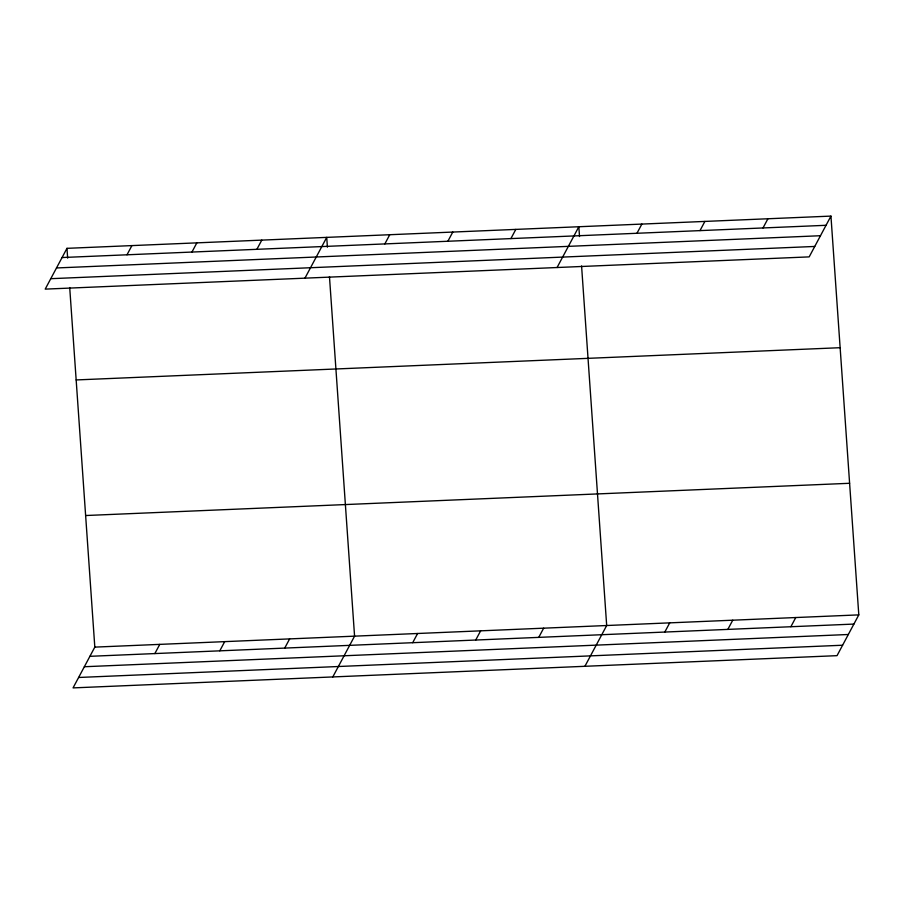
<?xml version="1.0" encoding="UTF-8"?>
<svg xmlns="http://www.w3.org/2000/svg" width="904" height="904" viewBox="0 0 904 904"><rect width="100%" height="100%" fill="white"/><g stroke="black" fill="none" stroke-linecap="round" stroke-linejoin="round"><path stroke-width="1.36" d="M66.975 248.34L45.2 289.122L809.182 256.883L830.945 216.101L66.975 248.34L67.653 258.137M127.001 254.792L131.905 245.605M191.942 252.058L196.846 242.86M256.883 249.312L261.787 240.125M69.71 287.54L94.818 647.117L73.055 687.899L837.025 655.66L858.8 614.878L830.945 216.101M304.953 278.161L326.728 237.379L327.406 247.176M154.855 653.569L159.759 644.382M384.844 243.91L389.748 234.724M219.785 650.835L224.7 641.637M447.875 241.255L452.78 232.057M284.726 648.089L289.63 638.902M510.907 238.588L515.811 229.401M332.796 676.938L354.571 636.156L329.463 276.579M557.067 267.516L578.842 226.746L579.52 236.543M412.699 642.699L417.603 633.501M636.958 233.277L641.863 224.079M475.719 640.032L480.634 630.845M699.99 230.61L704.894 221.423M538.75 637.376L543.654 628.178M763.01 227.955L767.925 218.757M584.911 666.293L606.686 625.523L581.577 265.945M664.802 632.054L669.717 622.867M727.833 629.399L732.749 620.2M790.864 626.732L795.769 617.545M62.06 257.538L826.041 225.299M56.5 267.957L820.482 235.718M50.76 278.692L814.741 246.453M76.162 379.94L840.144 347.701M85.631 515.529L849.613 483.29M94.818 647.117L858.8 614.878M89.914 656.315L853.896 624.076M84.343 666.734L848.325 634.495M78.614 677.48L842.596 645.23"/></g></svg>
